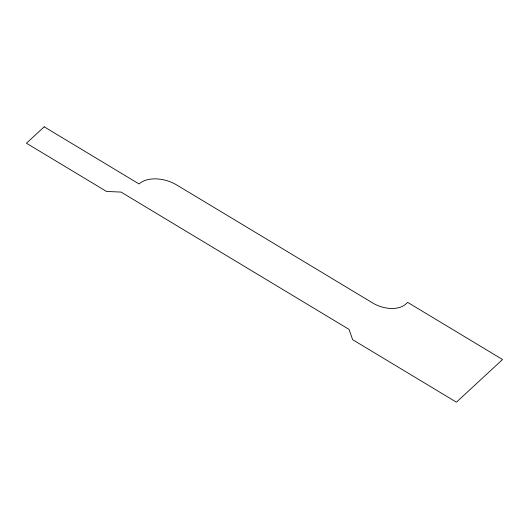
<?xml version="1.0" encoding="UTF-8"?>
<svg xmlns="http://www.w3.org/2000/svg" width="529" height="529" viewBox="0 0 529 529"><rect width="100%" height="100%" fill="white"/><g stroke="black" fill="none" stroke-linecap="round" stroke-linejoin="round"><path stroke-width="0.79" d="M44.191 126.821L26.45 143.233L106.514 191.452L121.048 192.073L349.061 329.395L352.631 339.671L456.421 402.179L502.55 359.515L407.661 302.37L405.888 304.01A25.008 15.738 19.1 0 1 372.707 302.991L176.997 185.13A28.586 17.986 19.1 0 0 139.081 183.973L44.191 126.821"/></g></svg>
